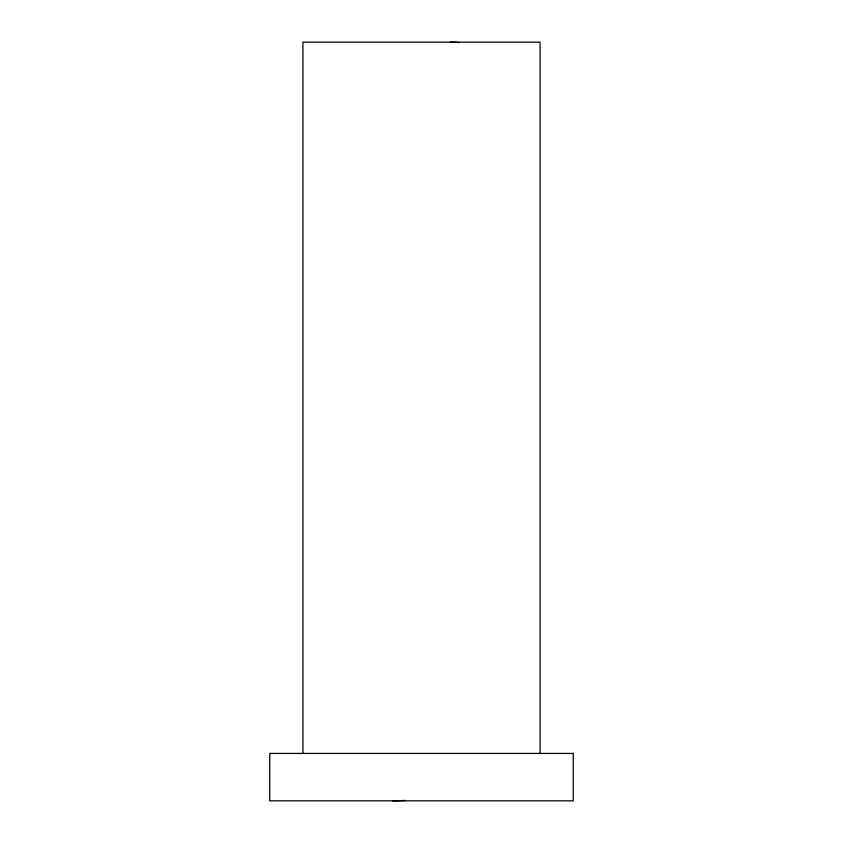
<?xml version="1.0" encoding="UTF-8"?>
<svg xmlns="http://www.w3.org/2000/svg" width="843" height="843" viewBox="0 0 843 843"><rect width="100%" height="100%" fill="white"/><g stroke="black" fill="none" stroke-linecap="round" stroke-linejoin="round"><path stroke-width="1.26" d="M540.068 753.431L540.068 42.15L302.932 42.15L302.932 753.431M450.373 42.161A41.265 4.226 -5.9 0 1 459.024 42.582M405.367 800.407A41.265 4.226 -5.9 0 1 392.627 800.829M573.24 753.431L269.76 753.431L269.76 800.85L573.24 800.85L573.24 753.431"/></g></svg>
